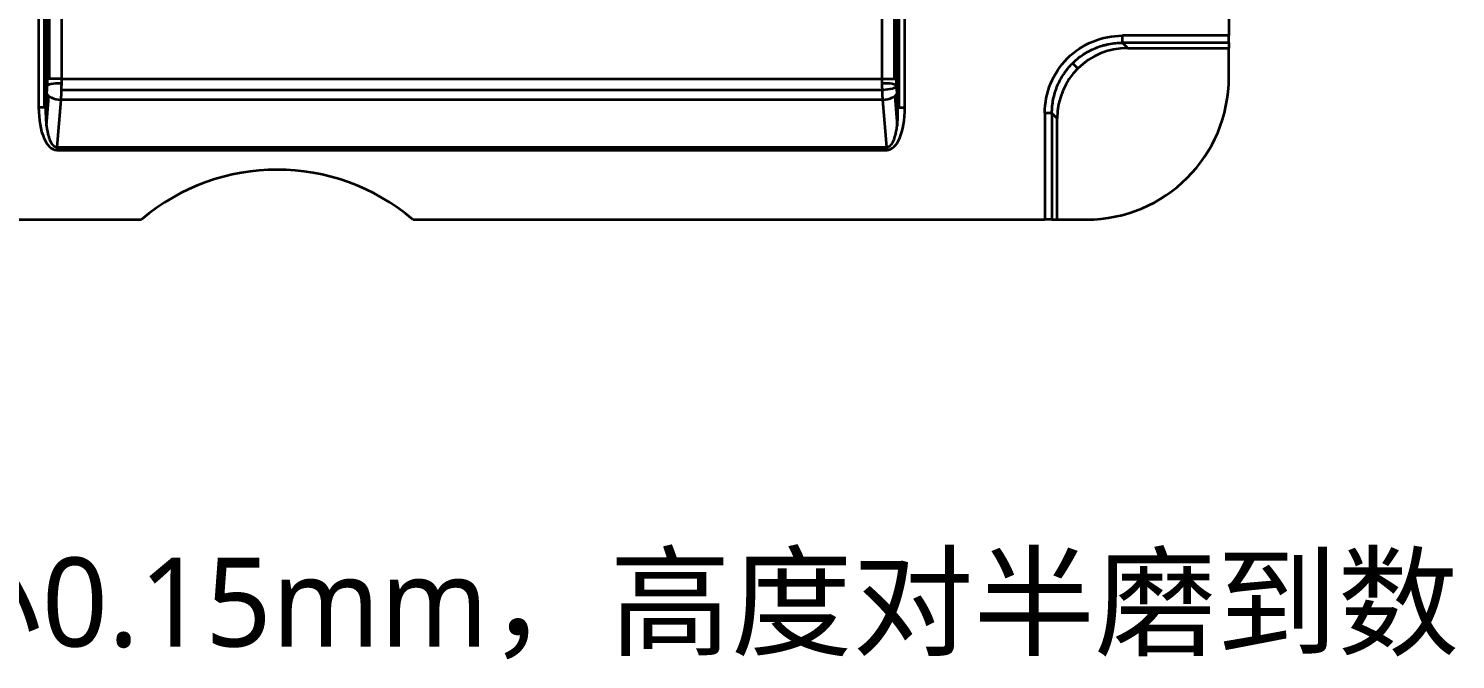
# Model space of a CAD drawing. Header units: millimetres. Extents: x 5 to 1651, y 545 to 1674.
# Drawn here: x 323.4 to 724.4, y 544.8 to 722.3 of the extents above; entities that cross this region are included whole.
import ezdxf

# ---------------------------------------------------------------- set-up
doc = ezdxf.new("R2010")
doc.units = ezdxf.units.MM
doc.layers.add('10', color=7, linetype='Continuous', true_color=0xffffff)
doc.layers.add('core', color=7, linetype='Continuous', lineweight=20)

msp = doc.modelspace()

# ---------------------------------------------------------------- linework, layer by layer
at = {"layer": '10', "color": 7, "linetype": 'Continuous', "lineweight": 35}
for p, q in [((660.753, 916.821), (660.753, 720.258)), ((326.211, 736.037), (326.211, 700.059)), ((327.889, 700.059), (327.889, 736.085)), ((328.18, 736.123), (328.18, 700.059)), ((328.664, 708.156), (328.664, 736.267)), ((329.247, 708.156), (329.247, 736.345)), ((332.603, 736.44), (332.603, 708.156)), ((563.319, 708.156), (563.319, 736.44)), ((566.676, 736.345), (566.676, 708.156)), ((567.259, 736.267), (567.259, 708.156)), ((567.742, 700.059), (567.742, 736.123)), ((568.033, 736.085), (568.033, 700.059)), ((569.712, 700.059), (569.712, 736.037)), ((660.753, 720.258), (630.839, 720.258)), ((630.839, 718.258), (632.315, 716.783)), ((660.753, 718.258), (660.753, 720.258)), ((660.753, 718.258), (660.753, 716.783)), ((632.315, 716.783), (660.753, 716.783)), ((660.753, 708.539), (660.753, 716.783)), ((616.812, 712.481), (618.288, 711.005)), ((332.603, 708.156), (328.664, 708.156)), ((332.603, 708.156), (563.319, 708.156)), ((563.319, 708.156), (567.259, 708.156)), ((328.18, 700.059), (328.498, 703.93)), ((328.411, 694.889), (329.097, 703.232)), ((332.438, 702.239), (331.344, 688.941)), ((563.485, 702.239), (332.438, 702.239)), ((332.559, 705.052), (563.363, 705.052)), ((564.578, 688.941), (563.485, 702.239)), ((566.825, 703.232), (567.511, 694.889)), ((567.424, 703.93), (567.742, 700.059)), ((328.18, 700.059), (326.211, 700.059)), ((567.742, 700.059), (569.712, 700.059)), ((609.034, 698.453), (609.034, 668.539)), ((612.51, 696.977), (611.034, 698.453)), ((611.034, 698.453), (611.034, 668.539)), ((612.51, 668.539), (612.51, 696.977)), ((331.344, 688.941), (564.578, 688.941)), ((331.344, 688.941), (331.344, 688.096)), ((564.578, 688.539), (331.344, 688.539)), ((331.344, 688.096), (564.578, 688.096)), ((564.578, 688.941), (564.578, 688.096)), ((200.753, 668.539), (355.094, 668.539)), ((431.409, 668.539), (609.034, 668.539)), ((611.034, 668.539), (609.034, 668.539)), ((611.034, 668.539), (612.51, 668.539)), ((612.51, 668.539), (620.753, 668.539))]:
    msp.add_line(p, q, dxfattribs=at)
for centre, radius, start, end in [((620.753, 708.539), 40, 270, 0), ((393.252, 623.539), 59, 49.70386, 130.29614)]:
    msp.add_arc(centre, radius, start, end, dxfattribs=at)
for centre, major_axis, ratio, start_param, end_param in [((632.706, 696.586), (14.419, -14.419), 0.9808148, 2.3658797, 3.9173056), ((326.9, 708.156), (0, 10), 0.176327, 4.2760567, 4.712389), ((332.603, 705.939), (-4, 0.164), 0.2210186, 4.7234777, 6.3915713), ((563.319, 705.939), (4, 0.164), 0.2210186, 4.7143081, 7.8428929), ((569.022, 708.156), (0, 10), 0.176327, 1.5707963, 2.0071286), ((332.438, 703.93), (-3.987, 0.328), 0.4214497, 0.1926745, 1.6054352), ((563.485, 703.93), (-3.987, -0.328), 0.4214497, 1.5361575, 2.9489181), ((332.303, 702.293), (1.167, 14.189), 0.4214497, 1.7634709, 3.1762315), ((563.619, 702.293), (-1.167, 14.189), 0.4214497, 3.1069538, 4.5197144)]:
    msp.add_ellipse(centre, major_axis=major_axis, ratio=ratio, start_param=start_param, end_param=end_param, dxfattribs=at)
for points, knots in [([(609.034, 698.453), (609.034, 701.286), (609.583, 704.111), (611.732, 709.402), (613.358, 711.855), (617.438, 715.935), (619.89, 717.56), (625.181, 719.709), (628.006, 720.258), (630.839, 720.258)], [0, 0, 0, 0, 0.2468802, 0.2468802, 0.5000033, 0.5000033, 0.7531263, 0.7531263, 1, 1, 1, 1]), ([(611.034, 698.453), (611.034, 699.107), (611.066, 699.756), (611.191, 701.044), (611.284, 701.682), (611.532, 702.949), (611.687, 703.577), (611.92, 704.355), (611.993, 704.588), (612.071, 704.82), (612.124, 704.975), (612.15, 705.052), (612.287, 705.438), (612.403, 705.742), (612.773, 706.643), (613.048, 707.228), (613.653, 708.368), (613.982, 708.922), (614.519, 709.73), (614.705, 709.996), (614.995, 710.389), (615.143, 710.583), (615.294, 710.776), (615.396, 710.904), (615.448, 710.967), (615.913, 711.536), (616.349, 712.017), (617.263, 712.932), (617.741, 713.365), (618.739, 714.184), (619.259, 714.57), (619.936, 715.022), (620.073, 715.11), (620.28, 715.241), (620.349, 715.285), (620.489, 715.37), (620.838, 715.582), (621.192, 715.781), (622.051, 716.238), (622.636, 716.513), (623.829, 717.004), (624.438, 717.221), (625.369, 717.502), (625.682, 717.588), (626.157, 717.706), (626.316, 717.744), (626.635, 717.815), (626.795, 717.848), (627.595, 718.006), (628.239, 718.101), (629.534, 718.227), (630.185, 718.258), (630.839, 718.258)], [0, 0, 0, 0, 0.0625, 0.0625, 0.125, 0.125, 0.1875, 0.1875, 0.203125, 0.2109375, 0.2109375, 0.21875, 0.21875, 0.25, 0.25, 0.3125, 0.3125, 0.375, 0.375, 0.40625, 0.40625, 0.421875, 0.4296875, 0.4296875, 0.4375, 0.4375, 0.5, 0.5, 0.5625, 0.5625, 0.625, 0.625, 0.640625, 0.640625, 0.6484375, 0.6484375, 0.65625, 0.6875, 0.6875, 0.75, 0.75, 0.8125, 0.8125, 0.84375, 0.84375, 0.859375, 0.859375, 0.875, 0.875, 0.9375, 0.9375, 1, 1, 1, 1]), ([(332.603, 708.156), (332.603, 708.137), (332.603, 708.1), (332.603, 708.044), (332.603, 707.987), (332.603, 707.931), (332.603, 707.875), (332.602, 707.819), (332.602, 707.762), (332.602, 707.706), (332.602, 707.65), (332.601, 707.594), (332.601, 707.537), (332.601, 707.481), (332.6, 707.425), (332.6, 707.368), (332.6, 707.312), (332.599, 707.256), (332.599, 707.199), (332.598, 707.143), (332.598, 707.087), (332.597, 707.03), (332.597, 706.974), (332.596, 706.918), (332.595, 706.861), (332.595, 706.805), (332.594, 706.749), (332.593, 706.692), (332.592, 706.636), (332.592, 706.58), (332.591, 706.524), (332.59, 706.467), (332.589, 706.411), (332.588, 706.355), (332.587, 706.298), (332.586, 706.242), (332.585, 706.186), (332.584, 706.13), (332.583, 706.074), (332.582, 706.017), (332.581, 705.961), (332.58, 705.905), (332.579, 705.849), (332.577, 705.793), (332.576, 705.737), (332.575, 705.681), (332.574, 705.625), (332.572, 705.569), (332.571, 705.513), (332.57, 705.457), (332.568, 705.401), (332.567, 705.345), (332.565, 705.289), (332.564, 705.234), (332.562, 705.178), (332.561, 705.122), (332.559, 705.066), (332.558, 705.011), (332.556, 704.955), (332.554, 704.899), (332.553, 704.844), (332.551, 704.788), (332.549, 704.733), (332.547, 704.677), (332.546, 704.622), (332.544, 704.566), (332.542, 704.511), (332.54, 704.456), (332.538, 704.401), (332.536, 704.345), (332.534, 704.29), (332.532, 704.235), (332.53, 704.18), (332.528, 704.125), (332.526, 704.07), (332.524, 704.015), (332.522, 703.96), (332.52, 703.906), (332.517, 703.851), (332.515, 703.796), (332.513, 703.741), (332.511, 703.687), (332.508, 703.632), (332.506, 703.578), (332.504, 703.524), (332.501, 703.469), (332.499, 703.415), (332.496, 703.361), (332.494, 703.307), (332.491, 703.253), (332.489, 703.199), (332.486, 703.145), (332.483, 703.091), (332.481, 703.037), (332.478, 702.983), (332.475, 702.93), (332.473, 702.876), (332.47, 702.823), (332.467, 702.769), (332.464, 702.716), (332.461, 702.663), (332.459, 702.609), (332.456, 702.556), (332.453, 702.503), (332.45, 702.45), (332.447, 702.397), (332.444, 702.345), (332.441, 702.292), (332.439, 702.257), (332.438, 702.239)], [0, 0, 0, 0, 0.0091916, 0.018386, 0.0275833, 0.0367834, 0.0459863, 0.0551921, 0.0644007, 0.0736121, 0.0828264, 0.0920436, 0.1012636, 0.1104864, 0.1197121, 0.1289406, 0.138172, 0.1474063, 0.1566434, 0.1658834, 0.1751262, 0.184372, 0.1936205, 0.202872, 0.2121264, 0.2213836, 0.2306437, 0.2399067, 0.2491726, 0.2584413, 0.267713, 0.2769875, 0.286265, 0.2955453, 0.3048286, 0.3141147, 0.3234038, 0.3326957, 0.3419906, 0.3512884, 0.3605891, 0.3698927, 0.3791992, 0.3885087, 0.397821, 0.4071363, 0.4164546, 0.4257757, 0.4350998, 0.4444269, 0.4537568, 0.4630897, 0.4724256, 0.4817644, 0.4911061, 0.5004508, 0.5097985, 0.5191491, 0.5285026, 0.5378591, 0.5472186, 0.5565811, 0.5659465, 0.5753148, 0.5846862, 0.5940605, 0.6034378, 0.612818, 0.6222013, 0.6315875, 0.6409767, 0.6503689, 0.6597641, 0.6691623, 0.6785635, 0.6879676, 0.6973748, 0.7067849, 0.7161981, 0.7256143, 0.7350334, 0.7444556, 0.7538808, 0.763309, 0.7727402, 0.7821745, 0.7916117, 0.801052, 0.8104953, 0.8199417, 0.829391, 0.8388434, 0.8482988, 0.8577573, 0.8672188, 0.8766833, 0.8861509, 0.8956215, 0.9050952, 0.9145719, 0.9240517, 0.9335345, 0.9430204, 0.9525094, 0.9620014, 0.9714964, 0.9809945, 0.9904957, 1, 1, 1, 1]), ([(563.485, 702.239), (563.484, 702.257), (563.481, 702.292), (563.478, 702.345), (563.475, 702.397), (563.472, 702.45), (563.469, 702.503), (563.467, 702.556), (563.464, 702.609), (563.461, 702.663), (563.458, 702.716), (563.455, 702.769), (563.452, 702.823), (563.45, 702.876), (563.447, 702.93), (563.444, 702.983), (563.441, 703.037), (563.439, 703.091), (563.436, 703.145), (563.434, 703.199), (563.431, 703.253), (563.429, 703.307), (563.426, 703.361), (563.424, 703.415), (563.421, 703.469), (563.419, 703.524), (563.416, 703.578), (563.414, 703.632), (563.412, 703.687), (563.409, 703.741), (563.407, 703.796), (563.405, 703.851), (563.403, 703.906), (563.401, 703.96), (563.398, 704.015), (563.396, 704.07), (563.394, 704.125), (563.392, 704.18), (563.39, 704.235), (563.388, 704.29), (563.386, 704.345), (563.384, 704.401), (563.382, 704.456), (563.38, 704.511), (563.378, 704.566), (563.377, 704.622), (563.375, 704.677), (563.373, 704.733), (563.371, 704.788), (563.37, 704.844), (563.368, 704.899), (563.366, 704.955), (563.365, 705.011), (563.363, 705.066), (563.361, 705.122), (563.36, 705.178), (563.358, 705.234), (563.357, 705.289), (563.355, 705.345), (563.354, 705.401), (563.353, 705.457), (563.351, 705.513), (563.35, 705.569), (563.349, 705.625), (563.347, 705.681), (563.346, 705.737), (563.345, 705.793), (563.344, 705.849), (563.342, 705.905), (563.341, 705.961), (563.34, 706.017), (563.339, 706.074), (563.338, 706.13), (563.337, 706.186), (563.336, 706.242), (563.335, 706.298), (563.334, 706.355), (563.333, 706.411), (563.332, 706.467), (563.331, 706.524), (563.331, 706.58), (563.33, 706.636), (563.329, 706.692), (563.328, 706.749), (563.328, 706.805), (563.327, 706.861), (563.326, 706.918), (563.326, 706.974), (563.325, 707.03), (563.325, 707.087), (563.324, 707.143), (563.324, 707.199), (563.323, 707.256), (563.323, 707.312), (563.322, 707.368), (563.322, 707.425), (563.321, 707.481), (563.321, 707.537), (563.321, 707.594), (563.321, 707.65), (563.32, 707.706), (563.32, 707.762), (563.32, 707.819), (563.32, 707.875), (563.32, 707.931), (563.319, 707.987), (563.319, 708.044), (563.319, 708.1), (563.319, 708.137), (563.319, 708.156)], [0, 0, 0, 0, 0.0095043, 0.0190055, 0.0285036, 0.0379986, 0.0474906, 0.0569796, 0.0664655, 0.0759483, 0.0854281, 0.0949048, 0.1043785, 0.1138491, 0.1233167, 0.1327812, 0.1422427, 0.1517012, 0.1611566, 0.170609, 0.1800583, 0.1895047, 0.198948, 0.2083883, 0.2178255, 0.2272598, 0.236691, 0.2461192, 0.2555444, 0.2649666, 0.2743857, 0.2838019, 0.2932151, 0.3026252, 0.3120324, 0.3214365, 0.3308377, 0.3402359, 0.3496311, 0.3590233, 0.3684125, 0.3777987, 0.387182, 0.3965622, 0.4059395, 0.4153138, 0.4246852, 0.4340535, 0.4434189, 0.4527814, 0.4621409, 0.4714974, 0.4808509, 0.4902015, 0.4995492, 0.5088939, 0.5182356, 0.5275744, 0.5369103, 0.5462432, 0.5555731, 0.5649002, 0.5742243, 0.5835454, 0.5928637, 0.602179, 0.6114913, 0.6208008, 0.6301073, 0.6394109, 0.6487116, 0.6580094, 0.6673043, 0.6765962, 0.6858853, 0.6951714, 0.7044547, 0.713735, 0.7230125, 0.732287, 0.7415587, 0.7508274, 0.7600933, 0.7693563, 0.7786164, 0.7878736, 0.797128, 0.8063795, 0.815628, 0.8248738, 0.8341166, 0.8433566, 0.8525937, 0.861828, 0.8710594, 0.8802879, 0.8895136, 0.8987364, 0.9079564, 0.9171736, 0.9263879, 0.9355993, 0.9448079, 0.9540137, 0.9632166, 0.9724167, 0.981614, 0.9908084, 1, 1, 1, 1]), ([(328.18, 700.059), (328.179, 700.025), (328.178, 699.958), (328.176, 699.858), (328.174, 699.759), (328.173, 699.66), (328.171, 699.562), (328.17, 699.465), (328.169, 699.368), (328.169, 699.272), (328.168, 699.176), (328.168, 699.081), (328.168, 698.987), (328.169, 698.894), (328.169, 698.801), (328.17, 698.709), (328.171, 698.618), (328.172, 698.527), (328.173, 698.437), (328.175, 698.347), (328.177, 698.259), (328.178, 698.171), (328.181, 698.083), (328.183, 697.997), (328.185, 697.91), (328.188, 697.825), (328.191, 697.74), (328.194, 697.656), (328.197, 697.573), (328.2, 697.49), (328.204, 697.408), (328.207, 697.327), (328.211, 697.246), (328.215, 697.166), (328.219, 697.087), (328.223, 697.009), (328.227, 696.931), (328.232, 696.853), (328.237, 696.777), (328.241, 696.701), (328.246, 696.626), (328.251, 696.551), (328.256, 696.477), (328.262, 696.404), (328.267, 696.332), (328.272, 696.26), (328.278, 696.189), (328.284, 696.118), (328.289, 696.048), (328.295, 695.979), (328.301, 695.911), (328.307, 695.843), (328.313, 695.776), (328.32, 695.709), (328.347, 695.43), (328.399, 694.951), (328.49, 694.287), (328.592, 693.666), (328.705, 693.088), (328.827, 692.553), (328.961, 692.044), (329.109, 691.562), (329.271, 691.106), (329.443, 690.695), (329.622, 690.328), (329.809, 690.004), (329.953, 689.795), (330.043, 689.68), (330.074, 689.641), (330.105, 689.604), (330.136, 689.567), (330.167, 689.532), (330.199, 689.497), (330.231, 689.464), (330.262, 689.432), (330.294, 689.4), (330.327, 689.37), (330.359, 689.341), (330.391, 689.313), (330.424, 689.286), (330.456, 689.259), (330.489, 689.234), (330.522, 689.21), (330.555, 689.187), (330.588, 689.165), (330.622, 689.144), (330.655, 689.124), (330.689, 689.105), (330.722, 689.087), (330.756, 689.07), (330.79, 689.054), (330.824, 689.04), (330.858, 689.026), (330.892, 689.013), (330.927, 689.001), (330.961, 688.991), (330.995, 688.981), (331.03, 688.972), (331.065, 688.965), (331.099, 688.958), (331.134, 688.953), (331.169, 688.948), (331.204, 688.945), (331.239, 688.942), (331.274, 688.941), (331.309, 688.94), (331.333, 688.941), (331.344, 688.941)], [0, 0, 0, 0, 0.0082411, 0.0164274, 0.0245591, 0.032636, 0.0406581, 0.0486256, 0.0565384, 0.0643964, 0.0721997, 0.0799483, 0.0876423, 0.0952815, 0.102866, 0.1103958, 0.1178709, 0.1252914, 0.1326571, 0.1399682, 0.1472246, 0.1544263, 0.1615733, 0.1686657, 0.1757033, 0.1826864, 0.1896147, 0.1964884, 0.2033075, 0.2100719, 0.2167817, 0.2234368, 0.2300373, 0.2365831, 0.2430743, 0.2495109, 0.2558929, 0.2622203, 0.268493, 0.2747112, 0.2808747, 0.2869837, 0.2930381, 0.2990379, 0.3049831, 0.3108737, 0.3167098, 0.3224913, 0.3282182, 0.3338907, 0.3395085, 0.3450719, 0.3505807, 0.356035, 0.3614348, 0.4194903, 0.4742181, 0.5256307, 0.5737433, 0.6185742, 0.6601466, 0.7027206, 0.7421396, 0.7784635, 0.8117692, 0.8421563, 0.8697563, 0.8738309, 0.8778479, 0.8818082, 0.8857127, 0.8895621, 0.8933574, 0.8970997, 0.9007899, 0.904429, 0.9080182, 0.9115585, 0.9150513, 0.9184977, 0.921899, 0.9252566, 0.9285718, 0.9318461, 0.9350811, 0.9382782, 0.9414391, 0.9445655, 0.9476591, 0.9507216, 0.953755, 0.9567611, 0.9597419, 0.9626993, 0.9656354, 0.9685523, 0.9714521, 0.9743369, 0.9772091, 0.9800708, 0.9829242, 0.9857717, 0.9886155, 0.9914579, 0.9943013, 0.9971479, 1, 1, 1, 1]), ([(564.578, 688.941), (564.583, 688.941), (564.595, 688.941), (564.611, 688.941), (564.628, 688.941), (564.644, 688.941), (564.661, 688.941), (564.677, 688.942), (564.694, 688.943), (564.71, 688.944), (564.727, 688.946), (564.743, 688.947), (564.759, 688.949), (564.776, 688.951), (564.792, 688.953), (564.809, 688.956), (564.825, 688.959), (564.841, 688.962), (564.858, 688.965), (564.874, 688.968), (564.89, 688.972), (564.906, 688.976), (564.923, 688.98), (564.939, 688.984), (564.955, 688.989), (564.971, 688.994), (564.987, 688.999), (565.004, 689.004), (565.02, 689.01), (565.036, 689.015), (565.052, 689.021), (565.068, 689.028), (565.084, 689.034), (565.1, 689.041), (565.116, 689.047), (565.132, 689.055), (565.148, 689.062), (565.164, 689.069), (565.18, 689.077), (565.196, 689.085), (565.212, 689.093), (565.227, 689.102), (565.243, 689.111), (565.259, 689.12), (565.275, 689.129), (565.29, 689.138), (565.306, 689.148), (565.322, 689.158), (565.337, 689.168), (565.353, 689.178), (565.369, 689.188), (565.384, 689.199), (565.4, 689.21), (565.415, 689.221), (565.431, 689.233), (565.446, 689.244), (565.462, 689.256), (565.477, 689.269), (565.493, 689.281), (565.508, 689.293), (565.523, 689.306), (565.538, 689.319), (565.554, 689.333), (565.569, 689.346), (565.584, 689.36), (565.599, 689.374), (565.614, 689.388), (565.63, 689.402), (565.645, 689.417), (565.66, 689.432), (565.675, 689.447), (565.69, 689.462), (565.705, 689.478), (565.719, 689.493), (565.734, 689.509), (565.749, 689.526), (565.764, 689.542), (565.779, 689.559), (565.793, 689.576), (565.808, 689.593), (565.823, 689.61), (565.837, 689.628), (565.852, 689.645), (565.867, 689.663), (565.881, 689.682), (565.896, 689.7), (565.974, 689.802), (566.114, 690.004), (566.3, 690.328), (566.48, 690.695), (566.651, 691.106), (566.814, 691.561), (566.972, 692.078), (567.123, 692.662), (567.266, 693.32), (567.395, 694.039), (567.508, 694.82), (567.574, 695.407), (567.609, 695.779), (567.622, 695.917), (567.634, 696.057), (567.645, 696.2), (567.657, 696.346), (567.667, 696.495), (567.678, 696.646), (567.687, 696.801), (567.696, 696.958), (567.705, 697.118), (567.713, 697.281), (567.72, 697.447), (567.727, 697.615), (567.733, 697.786), (567.738, 697.961), (567.743, 698.137), (567.747, 698.317), (567.75, 698.5), (567.752, 698.685), (567.754, 698.873), (567.754, 699.064), (567.754, 699.258), (567.752, 699.454), (567.75, 699.653), (567.747, 699.855), (567.744, 699.991), (567.742, 700.059)], [0, 0, 0, 0, 0.0013429, 0.0026842, 0.0040244, 0.0053635, 0.0067018, 0.0080396, 0.0093772, 0.0107146, 0.0120523, 0.0133904, 0.0147292, 0.0160688, 0.0174097, 0.0187519, 0.0200957, 0.0214414, 0.0227891, 0.0241392, 0.0254919, 0.0268473, 0.0282058, 0.0295675, 0.0309327, 0.0323017, 0.0336745, 0.0350515, 0.0364328, 0.0378188, 0.0392095, 0.0406053, 0.0420063, 0.0434127, 0.0448248, 0.0462427, 0.0476667, 0.0490969, 0.0505335, 0.0519768, 0.0534269, 0.0548841, 0.0563484, 0.0578201, 0.0592994, 0.0607864, 0.0622813, 0.0637843, 0.0652956, 0.0668153, 0.0683436, 0.0698806, 0.0714265, 0.0729815, 0.0745457, 0.0761193, 0.0777023, 0.079295, 0.0808976, 0.08251, 0.0841325, 0.0857653, 0.0874083, 0.0890619, 0.090726, 0.0924009, 0.0940865, 0.0957832, 0.0974909, 0.0992099, 0.1009401, 0.1026817, 0.1044349, 0.1061997, 0.1079762, 0.1097646, 0.1115649, 0.1133773, 0.1152018, 0.1170385, 0.1188876, 0.120749, 0.122623, 0.1245095, 0.1264087, 0.1283207, 0.1302455, 0.1578376, 0.18822, 0.2215241, 0.2578498, 0.2972737, 0.3398561, 0.3901189, 0.4450878, 0.5048001, 0.5692845, 0.6385641, 0.6496267, 0.660916, 0.6724321, 0.6841751, 0.6961449, 0.7083418, 0.7207656, 0.7334165, 0.7462945, 0.7593996, 0.7727319, 0.7862914, 0.8000782, 0.8140923, 0.8283337, 0.8428024, 0.8574986, 0.8724221, 0.887573, 0.9029515, 0.9185574, 0.9343908, 0.9504518, 0.9667403, 0.9832563, 1, 1, 1, 1])]:
    msp.add_open_spline(points, degree=3, knots=knots, dxfattribs=at)
for points in [[(630.839, 718.258), (630.839, 718.881), (630.839, 719.547), (630.839, 720.258)], [(660.753, 718.258), (650.782, 718.258), (640.811, 718.258), (630.839, 718.258)], [(611.034, 698.453), (610.367, 698.453), (609.701, 698.453), (609.034, 698.453)]]:
    msp.add_open_spline(points, degree=3, dxfattribs=at)

# ---------------------------------------------------------------- texts
at = {"layer": 'core', "lineweight": 18, "insert": (224.801, 573.439), "char_height": 25, "attachment_point": 1}
msp.add_mtext_dynamic_manual_height_columns('{\\fMicrosoft YaHei|b0|i0|c134|p34;外形小0.15mm，高度对半磨到数}', width=727.49241, gutter_width=1, heights=[0], dxfattribs=at)

doc.saveas('drawing.dxf')
